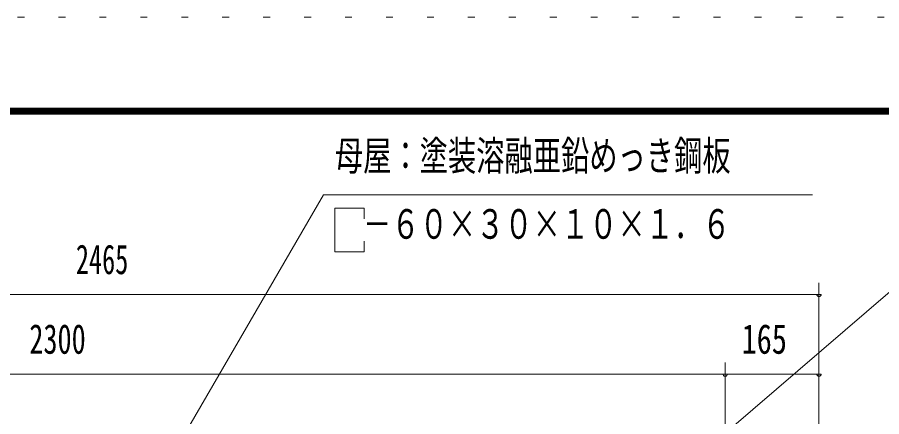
# Model space of a CAD drawing. Units: millimetres, scale not verified. Extents: x -25244 to 25244, y -10500 to 10500.
# Drawn here: x 17683 to 21483, y 8745 to 10500 of the extents above; entities that cross this region are included whole.
import ezdxf
from ezdxf.enums import TextEntityAlignment as Align

# ---------------------------------------------------------------- set-up
doc = ezdxf.new("R2010")
doc.units = ezdxf.units.MM
doc.header["$LTSCALE"] = 60
doc.linetypes.add('USER4', pattern=[3, 0.5, -2.5])
for name, color, linetype, lineweight in [('0-A_2-52DIM', 3, 'Continuous', 18), ('0-C_F-F1PAPER', 5, 'Continuous', 18), ('0-D_F-E_J_ADD', 5, 'USER4', 18)]:
    doc.layers.add(name, color=color, linetype=linetype, lineweight=lineweight)
doc.styles.add('ＭＳ ゴシック', font='')
doc.styles.get('ＭＳ ゴシック').set_extended_font_data('MS Gothic')

msp = doc.modelspace()

# ---------------------------------------------------------------- linework, layer by layer
at = {"layer": '0-A_2-52DIM'}
for p, q in [((21206.96, 9332.47), (21206.96, 7064.9)), ((15044.46, 9282.46), (21206.96, 9282.46)), ((21216.96, 9282.46), (21196.96, 9282.46)), ((20794.46, 8982.47), (20794.46, 7186.43)), ((15044.46, 8932.46), (21206.96, 8932.46)), ((20804.45, 8932.46), (20784.45, 8932.46)), ((21216.96, 8932.46), (21196.96, 8932.46))]:
    msp.add_line(p, q, dxfattribs=at)
for points in [[(21178.52, 9720.01), (19028.52, 9720.01), (17976.27, 7908.64)], [(19078.52, 9470.01), (19078.52, 9661.45), (19207.3, 9661.45), (19207.3, 9614.64)], [(19207.3, 9516.83), (19207.3, 9470.01), (19078.52, 9470.01)], [(20010.41, 7998.33), (21519.32, 9294.93), (23519.32, 9294.93)]]:
    msp.add_lwpolyline(points, dxfattribs=at)
for centre in [(21206.96, 9282.46), (20794.45, 8932.46), (21206.96, 8932.46)]:
    msp.add_arc(centre, 10, 180, 0, dxfattribs=at)
at = {"layer": '0-C_F-F1PAPER'}
for points in [[(24743.96, -10000), (-3956.04, -10000), (-3956.04, 10100), (24743.96, 10100)], [(24741.46, -9997.5), (-3953.54, -9997.5), (-3953.54, 10097.5), (24741.46, 10097.5)], [(24738.96, -9995), (24738.96, 10095), (-3951.04, 10095), (-3951.04, -9995)], [(24736.46, -9992.5), (-3948.54, -9992.5), (-3948.54, 10092.5), (24736.46, 10092.5)], [(24733.96, -9990), (24733.96, 10090), (-3946.04, 10090), (-3946.04, -9990)], [(24731.46, -9987.5), (-3943.54, -9987.5), (-3943.54, 10087.5), (24731.46, 10087.5)], [(24728.96, -9985), (24728.96, 10085), (-3941.04, 10085), (-3941.04, -9985)], [(24726.46, -9982.5), (-3938.54, -9982.5), (-3938.54, 10082.5), (24726.46, 10082.5)], [(24723.96, -9980), (-3936.04, -9980), (-3936.04, 10080), (24723.96, 10080)], [(24721.46, -9977.5), (-3933.54, -9977.5), (-3933.54, 10077.5), (24721.46, 10077.5)], [(24718.96, -9975), (24718.96, 10075), (-3931.04, 10075), (-3931.04, -9975)]]:
    msp.add_lwpolyline(points, close=True, dxfattribs=at)
at = {"layer": '0-D_F-E_J_ADD'}
msp.add_lwpolyline([(25243.96, -10500), (-4456.04, -10500), (-4456.04, 10500), (25243.96, 10500)], close=True, dxfattribs=at)

# ---------------------------------------------------------------- texts
at = {"layer": '0-A_2-52DIM', "color": 7, "style": 'ＭＳ ゴシック'}
for s, width, p in [('母屋：塗装溶融亜鉛めっき鋼板', 0.7, (19078.52, 9787.78)), ('\u3000－６０×３０×１０×１．６', 0.7, (19078.52, 9487.78)), ('2465', 0.65, (17940.38, 9332.46)), ('2300', 0.7, (17735.52, 8982.46)), ('165', 0.75, (20866.81, 8982.47))]:
    msp.add_text(s, height=130.2, dxfattribs=dict(at, width=width)).set_placement(p, align=Align.BOTTOM_LEFT)

doc.saveas('drawing.dxf')
